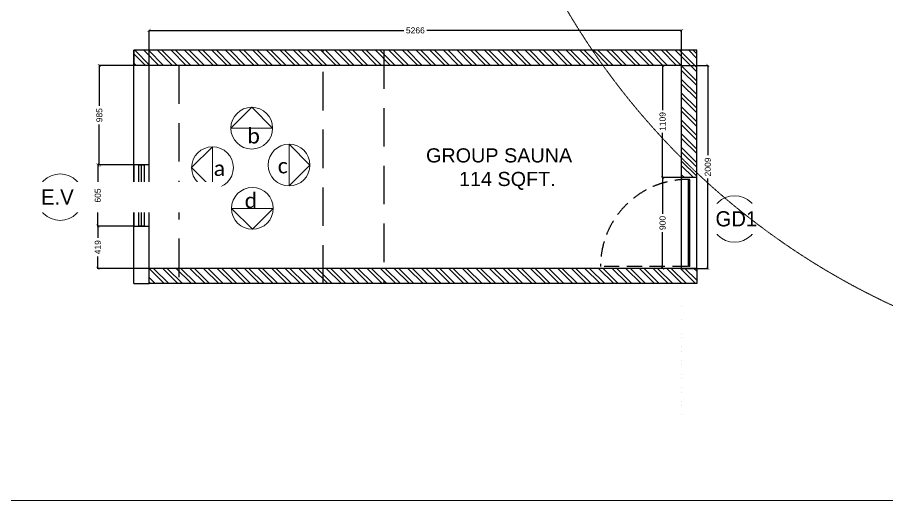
# Model space of a CAD drawing. Header units: millimetres. Extents: x 1464389 to 1998638, y -29162 to 256806.
# Drawn here: x 1528245 to 1536840, y -21145 to -16362 of the extents above; entities that cross this region are included whole.
import ezdxf

# ---------------------------------------------------------------- set-up
doc = ezdxf.new("R2010")
doc.units = ezdxf.units.MM
doc.header["$LTSCALE"] = 15
doc.header["$PDMODE"] = 35
for name, pattern in [('CONTINOUS', [0]), ('DASHED', [0.75, 0.5, -0.25]), ('DASHED2', [0.375, 0.25, -0.125]), ('HIDDEN', [9.525, 6.35, -3.175])]:
    doc.linetypes.add(name, pattern=pattern)
doc.layers.get('0').update_dxf_attribs({"lineweight": 5})
for name, color, linetype in [('2', 9, 'Continuous'), ('A-TEXT', 4, 'Continuous'), ('A-WNDW', 4, 'Continuous'), ('Deco', 53, 'Continuous'), ('GFC Walls', 14, 'Continuous'), ('NEW WALL', 5, 'Continuous'), ('S-beamline-7', 8, 'HIDDEN'), ('Text', 250, 'Continuous')]:
    doc.layers.add(name, color=color, linetype=linetype)
for name, color, linetype, lineweight in [('dimension', 1, 'Continuous', 25), ('floor raising', 210, 'Continuous', 9), ('I-ANNO-SYMB', 6, 'Continuous', 20), ('ledge wall line', 252, 'Continuous', 13)]:
    doc.layers.add(name, color=color, linetype=linetype, lineweight=lineweight)
doc.layers.add('Lighting', color=7, linetype='DASHED', lineweight=9, true_color=0xff870f)
doc.styles.add('ARIAL', font='arial.ttf')
doc.styles.add('ELEVATION', font='calibri.ttf', dxfattribs={"height": 0.2})
doc.dimstyles.new('SC-25', dxfattribs={"dimtxt": 60, "dimasz": 30, "dimexe": 0, "dimexo": 0, "dimgap": 25, "dimtad": 0, "dimdec": 0, "dimzin": 0, "dimdsep": 46, "dimtxsty": 'ARIAL', "dimblk": 'ARCHTICK', "dimcen": 0.09, "dimdle": 3, "dimclrd": 251, "dimclre": 251, "dimclrt": 1, "dimadec": 0, "dimazin": 0, "dimtfac": 1, "dimtdec": 0, "dimtofl": 0, "dimtmove": 0, "dimatfit": 2, "dimfxl": 100, "dimtolj": 1, "dimtzin": 0, "dimarcsym": 0})

# ---------------------------------------------------------------- blocks, each defined once
blk = doc.blocks.new('_ArchTick')
at = {"color": 0, "linetype": 'ByBlock', "const_width": 0.15}
blk.add_lwpolyline([(-0.5, -0.5), (0.5, 0.5)], dxfattribs=at)
blk = doc.blocks.new('*D1984')
at = {"layer": 'Defpoints', "color": 0, "transparency": 16777216}
for p in [(1529396.8, -16837.5), (1529054.7, -17822.5), (1529396.8, -17822.5)]:
    blk.add_point(p, dxfattribs=at)
at = {"layer": 'floor raising', "color": 251, "lineweight": -2, "transparency": 16777216}
for p, q in [((1529054.7, -16834.5), (1529054.7, -17238.5)), ((1529396.8, -16837.5), (1529054.7, -16837.5)), ((1529054.7, -17825.5), (1529054.7, -17421.5)), ((1529396.8, -17822.5), (1529054.7, -17822.5))]:
    blk.add_line(p, q, dxfattribs=at)
at = {"layer": 'floor raising', "color": 251, "lineweight": -2, "transparency": 16777216, "xscale": 30, "yscale": 30, "zscale": 30}
for p, rotation in [((1529054.7, -16837.5), 90), ((1529054.7, -17822.5), 270)]:
    blk.add_blockref('_ArchTick', p, dxfattribs=dict(at, rotation=rotation))
at = {"layer": 'floor raising', "color": 1, "transparency": 16777216, "insert": (1529054.7, -17330), "char_height": 60, "attachment_point": 5, "rotation": 90, "style": 'ARIAL', "bg_fill": 3, "box_fill_scale": 1.1, "bg_fill_color": 256, "bg_fill_true_color": 13158600, "bg_fill_transparency": 0}
blk.add_mtext('\\A1;985', dxfattribs=at)
blk = doc.blocks.new('*D1985')
at = {"layer": 'Defpoints', "color": 0, "transparency": 16777216}
for p in [(1534812.8, -16491), (1529546.8, -16837.5), (1534812.8, -16837.5)]:
    blk.add_point(p, dxfattribs=at)
at = {"layer": 'floor raising', "color": 251, "lineweight": -2, "transparency": 16777216}
for p, q in [((1529543.8, -16491), (1532065.2, -16491)), ((1529546.8, -16837.5), (1529546.8, -16491)), ((1534815.8, -16491), (1532294.3, -16491)), ((1534812.8, -16837.5), (1534812.8, -16491))]:
    blk.add_line(p, q, dxfattribs=at)
at = {"layer": 'floor raising', "color": 251, "lineweight": -2, "transparency": 16777216, "xscale": 30, "yscale": 30, "zscale": 30, "rotation": 180}
blk.add_blockref('_ArchTick', (1529546.8, -16491), dxfattribs=at)
at = {"layer": 'floor raising', "color": 251, "lineweight": -2, "transparency": 16777216, "xscale": 30, "yscale": 30, "zscale": 30}
blk.add_blockref('_ArchTick', (1534812.8, -16491), dxfattribs=at)
at = {"layer": 'floor raising', "color": 1, "transparency": 16777216, "insert": (1532179.8, -16491), "char_height": 60, "attachment_point": 5, "style": 'ARIAL', "bg_fill": 3, "box_fill_scale": 1.1, "bg_fill_color": 256, "bg_fill_true_color": 13158600, "bg_fill_transparency": 0}
blk.add_mtext('\\A1;5266', dxfattribs=at)
blk = doc.blocks.new('*D2500')
at = {"layer": 'Defpoints', "color": 0, "ltscale": 0.25, "transparency": 16777216}
for p in [(1529396.8, -17822.5), (1529039.7, -18427.5), (1529396.8, -18427.5)]:
    blk.add_point(p, dxfattribs=at)
at = {"layer": 'dimension', "color": 251, "lineweight": -2, "ltscale": 0.25, "transparency": 16777216}
for p, q in [((1529039.7, -17819.5), (1529039.7, -18033.3)), ((1529396.8, -17822.5), (1529039.7, -17822.5)), ((1529039.7, -18430.5), (1529039.7, -18216.7)), ((1529396.8, -18427.5), (1529039.7, -18427.5))]:
    blk.add_line(p, q, dxfattribs=at)
at = {"layer": 'dimension', "color": 251, "lineweight": -2, "ltscale": 0.25, "transparency": 16777216, "xscale": 30, "yscale": 30, "zscale": 30}
for p, rotation in [((1529039.7, -17822.5), 90), ((1529039.7, -18427.5), 270)]:
    blk.add_blockref('_ArchTick', p, dxfattribs=dict(at, rotation=rotation))
at = {"layer": 'dimension', "color": 1, "ltscale": 0.25, "transparency": 16777216, "insert": (1529039.7, -18125), "char_height": 60, "attachment_point": 5, "rotation": 90, "style": 'ARIAL'}
blk.add_mtext('\\A1;605', dxfattribs=at)
blk = doc.blocks.new('*D1986')
at = {"layer": 'Defpoints', "color": 0, "ltscale": 0.25, "transparency": 16777216}
for p in [(1529039.7, -18427.5), (1529396.8, -18427.5), (1529546.8, -18846.7)]:
    blk.add_point(p, dxfattribs=at)
at = {"layer": 'dimension', "color": 251, "lineweight": -2, "ltscale": 0.25, "transparency": 16777216}
for p, q in [((1529039.7, -18424.5), (1529039.7, -18544.6)), ((1529396.8, -18427.5), (1529039.7, -18427.5)), ((1529039.7, -18849.7), (1529039.7, -18729.7)), ((1529546.8, -18846.7), (1529039.7, -18846.7))]:
    blk.add_line(p, q, dxfattribs=at)
at = {"layer": 'dimension', "color": 251, "lineweight": -2, "ltscale": 0.25, "transparency": 16777216, "xscale": 30, "yscale": 30, "zscale": 30}
for p, rotation in [((1529039.7, -18427.5), 90), ((1529039.7, -18846.7), 270)]:
    blk.add_blockref('_ArchTick', p, dxfattribs=dict(at, rotation=rotation))
at = {"layer": 'dimension', "color": 1, "ltscale": 0.25, "transparency": 16777216, "insert": (1529039.7, -18637.1), "char_height": 60, "attachment_point": 5, "rotation": 90, "style": 'ARIAL'}
blk.add_mtext('\\A1;419', dxfattribs=at)
blk = doc.blocks.new('*D2501')
at = {"layer": 'Defpoints', "color": 0, "ltscale": 0.25, "transparency": 16777216}
for p in [(1534812.8, -16837.5), (1534624.6, -17946.7), (1534812.8, -17946.7)]:
    blk.add_point(p, dxfattribs=at)
at = {"layer": 'dimension', "color": 251, "lineweight": -2, "ltscale": 0.25, "transparency": 16777216}
for p, q in [((1534624.6, -16834.5), (1534624.6, -17280.3)), ((1534812.8, -16837.5), (1534624.6, -16837.5)), ((1534624.6, -17949.7), (1534624.6, -17503.9)), ((1534812.8, -17946.7), (1534624.6, -17946.7))]:
    blk.add_line(p, q, dxfattribs=at)
at = {"layer": 'dimension', "color": 251, "lineweight": -2, "ltscale": 0.25, "transparency": 16777216, "xscale": 30, "yscale": 30, "zscale": 30}
for p, rotation in [((1534624.6, -16837.5), 90), ((1534624.6, -17946.7), 270)]:
    blk.add_blockref('_ArchTick', p, dxfattribs=dict(at, rotation=rotation))
at = {"layer": 'dimension', "color": 1, "ltscale": 0.25, "transparency": 16777216, "insert": (1534624.6, -17392.1), "char_height": 60, "attachment_point": 5, "rotation": 90, "style": 'ARIAL'}
blk.add_mtext('\\A1;1109', dxfattribs=at)
blk = doc.blocks.new('*D2502')
at = {"layer": 'Defpoints', "color": 0, "ltscale": 0.25, "transparency": 16777216}
for p in [(1534812.8, -17946.7), (1534624.6, -18846.7), (1534812.8, -18846.7)]:
    blk.add_point(p, dxfattribs=at)
at = {"layer": 'dimension', "color": 251, "lineweight": -2, "ltscale": 0.25, "transparency": 16777216}
for p, q in [((1534624.6, -17943.7), (1534624.6, -18305.5)), ((1534812.8, -17946.7), (1534624.6, -17946.7)), ((1534624.6, -18849.7), (1534624.6, -18487.9)), ((1534812.8, -18846.7), (1534624.6, -18846.7))]:
    blk.add_line(p, q, dxfattribs=at)
at = {"layer": 'dimension', "color": 251, "lineweight": -2, "ltscale": 0.25, "transparency": 16777216, "xscale": 30, "yscale": 30, "zscale": 30}
for p, rotation in [((1534624.6, -17946.7), 90), ((1534624.6, -18846.7), 270)]:
    blk.add_blockref('_ArchTick', p, dxfattribs=dict(at, rotation=rotation))
at = {"layer": 'dimension', "color": 1, "ltscale": 0.25, "transparency": 16777216, "insert": (1534624.6, -18396.7), "char_height": 60, "attachment_point": 5, "rotation": 90, "style": 'ARIAL'}
blk.add_mtext('\\A1;900', dxfattribs=at)
blk = doc.blocks.new('*D2499')
at = {"layer": 'Defpoints', "color": 0, "ltscale": 0.25, "transparency": 16777216}
for p in [(1534812.8, -16837.5), (1535072.2, -16837.5), (1534812.8, -18846.7)]:
    blk.add_point(p, dxfattribs=at)
at = {"layer": 'dimension', "color": 251, "lineweight": -2, "ltscale": 0.25, "transparency": 16777216}
for p, q in [((1534812.8, -16837.5), (1535072.2, -16837.5)), ((1535072.2, -16834.5), (1535072.2, -17727)), ((1535072.2, -18849.7), (1535072.2, -17957.3)), ((1534812.8, -18846.7), (1535072.2, -18846.7))]:
    blk.add_line(p, q, dxfattribs=at)
at = {"layer": 'dimension', "color": 251, "lineweight": -2, "ltscale": 0.25, "transparency": 16777216, "xscale": 30, "yscale": 30, "zscale": 30}
for p, rotation in [((1535072.2, -16837.5), 90), ((1535072.2, -18846.7), 270)]:
    blk.add_blockref('_ArchTick', p, dxfattribs=dict(at, rotation=rotation))
at = {"layer": 'dimension', "color": 1, "ltscale": 0.25, "transparency": 16777216, "insert": (1535072.2, -17842.1), "char_height": 60, "attachment_point": 5, "rotation": 90, "style": 'ARIAL'}
blk.add_mtext('\\A1;2009', dxfattribs=at)

msp = doc.modelspace()

# ---------------------------------------------------------------- hatches: boundary and pattern name
at = {"layer": 'ledge wall line'}
h = msp.add_hatch(dxfattribs=at)
h.set_pattern_fill('ANSI32', color=256, scale=10, angle=90)
h.set_pattern_definition([(135, (360435.32, 316717.3), (-67.351921, -67.351921), []), (135, (360435.32, 316762.2), (-67.351921, -67.351921), [])])
h.paths.add_polyline_path([(1534962.8, -18846.7), (1529546.8, -18846.7), (1529546.8, -18996.7), (1531429.8, -18996.7), (1531579.8, -18996.7), (1531579.8, -20196.7), (1531579.8, -18996.7), (1533121.3, -18996.7), (1533267.4, -18996.7), (1533412.8, -18996.7), (1534812.8, -18996.7), (1534812.8, -20196.7), (1534812.8, -20346.7), (1534812.8, -18996.7), (1534962.8, -18996.7)])

# ---------------------------------------------------------------- linework, layer by layer
msp.add_lwpolyline([(1520964.5, 232978.4), (1662718.6, 232978.4), (1662718.6, -21144.5), (1520964.5, -21144.5)], close=True)
for centre in [(1528666.6, -18141.3), (1528666.6, -18141.3), (1535336.2, -18356.7), (1535336.2, -18356.7)]:
    msp.add_circle(centre, 230.2)
at = {"layer": '2', "color": 2}
for p, q in [((1534812.8, -18846.7), (1534812.8, -17946.7)), ((1534962.8, -18846.7), (1534962.8, -17946.7))]:
    msp.add_line(p, q, dxfattribs=at)
at = {"layer": '2', "color": 41}
for p, q in [((1534881.3, -18827.4), (1534881.3, -17966)), ((1534894.2, -18827.4), (1534894.2, -17966)), ((1534894.2, -18827.4), (1534881.3, -18827.4))]:
    msp.add_line(p, q, dxfattribs=at)
at = {"layer": 'A-WNDW', "ltscale": 0.5}
msp.add_lwpolyline([(1529446.8, -18427.5), (1529446.8, -17822.5), (1529496.8, -17822.5), (1529496.8, -18427.5)], close=True, dxfattribs=at)
msp.add_lwpolyline([(1529471.8, -18427.5), (1529471.8, -17822.5)], dxfattribs=at)
at = {"layer": 'Deco', "color": 4, "linetype": 'DASHED2', "ltscale": 40}
msp.add_line((1534871.7, -18827.4), (1534010.3, -18827.4), dxfattribs=at)
msp.add_arc((1534871.7, -18827.4), 861.4, 88.5033, 180, dxfattribs=at)
at = {"layer": 'GFC Walls'}
msp.add_line((1529396.8, -18996.7), (1529546.8, -18996.7), dxfattribs=at)
at = {"layer": 'I-ANNO-SYMB'}
for p, q in [((1530355.7, -17458.5, -1996036.8), (1530562.3, -17252, -1996036.8)), ((1530562.3, -17252, -1996036.8), (1530768.8, -17458.5, -1996036.8)), ((1530768.8, -17458.5, -1996036.8), (1530355.7, -17458.5, -1996036.8)), ((1530930.7, -17617.2, -1996036.8), (1530930.7, -18030.3, -1996036.8)), ((1531137.3, -17823.7, -1996036.8), (1530930.7, -17617.2, -1996036.8)), ((1529967.2, -17848.6, -1996036.8), (1530173.8, -17642.1, -1996036.8)), ((1530173.8, -17642.1, -1996036.8), (1530173.8, -18055.2, -1996036.8)), ((1530173.8, -18055.2, -1996036.8), (1529967.2, -17848.6, -1996036.8)), ((1530930.7, -18030.3, -1996036.8), (1531137.3, -17823.7, -1996036.8)), ((1530775.1, -18252.3, -1996036.8), (1530362.1, -18252.3, -1996036.8)), ((1530362.1, -18252.3, -1996036.8), (1530568.6, -18458.8, -1996036.8)), ((1530568.6, -18458.8, -1996036.8), (1530775.1, -18252.3, -1996036.8))]:
    msp.add_line(p, q, dxfattribs=at)
for centre in [(1530562.3, -17458.5, -1996036.8), (1530930.7, -17823.7, -1996036.8), (1530173.8, -17848.6, -1996036.8), (1530568.6, -18252.3, -1996036.8)]:
    msp.add_circle(centre, 206.5, dxfattribs=at)
at = {"layer": 'NEW WALL'}
for p, q in [((1534962.8, -17946.7), (1534962.8, -16687.5)), ((1534962.8, -17946.7), (1534812.8, -17946.7)), ((1534962.8, -18846.7), (1529546.8, -18846.7)), ((1529546.8, -18996.7), (1529546.8, -18846.7)), ((1534962.8, -18846.7), (1534962.8, -18996.7)), ((1534962.8, -18996.7), (1529546.8, -18996.7))]:
    msp.add_line(p, q, dxfattribs=at)
at = {"layer": 'S-beamline-7', "color": 9, "ltscale": 4, "true_color": 0xc7c8ca}
msp.add_line((1529842.4, -16837.5), (1529842.4, -18996.7), dxfattribs=at)
for points in [[(1531267.4, -18996.7), (1531267.4, -16687.5)], [(1531867.4, -16687.5), (1531867.4, -18996.7)]]:
    msp.add_lwpolyline(points, dxfattribs=at)

# ---------------------------------------------------------------- texts
at = {"linetype": 'CONTINOUS', "char_height": 150, "style": 'ELEVATION'}
for s, insert, attachment_point in [('b', (1530519, -17459.9, -1445308.2), 1), ('a', (1530186.2, -17780.8, -1445308.2), 1), ('c', (1530918.3, -17755.9, -1445308.2), 3), ('d', (1530492.5, -18250.9, -1445308.2), 7)]:
    msp.add_mtext_dynamic_manual_height_columns(s, width=2149.985, gutter_width=0.598, heights=[0], dxfattribs=dict(at, insert=insert, attachment_point=attachment_point))
at = {"layer": 'Text', "ltscale": 0.25, "insert": (1532285.4, -18069.7), "char_height": 140, "attachment_point": 7, "style": 'ARIAL'}
msp.add_mtext_dynamic_manual_height_columns('\\pxt5;GROUP SAUNA \\P      114 SQFT.    ', width=1689.485, gutter_width=250, heights=[0], dxfattribs=at)

# ---------------------------------------------------------------- dimensions: what is measured, and where the dimension line sits
at = {"layer": 'dimension', "ltscale": 0.25}
for base, p1, p2, picture, middle in [((1534624.6, -18846.7), (1534812.8, -17946.7), (1534812.8, -18846.7), '*D2502', (1534624.6, -18396.7)), ((1529039.7, -18427.5), (1529546.8, -18846.7), (1529396.8, -18427.5), '*D1986', (1529039.7, -18637.1))]:
    dim = msp.add_linear_dim(base=base, p1=p1, p2=p2, angle=90, dimstyle='SC-25', override={"dimfxl": 15}, dxfattribs=at)
    dim.commit()
    dim.dimension.update_dxf_attribs({"geometry": picture, "text_midpoint": middle})

# ---------------------------------------------------------------- next in the draw order: texts
at = {"layer": 'A-TEXT', "insert": (1535147.9, -18280.5), "char_height": 150, "width": 1706.878, "attachment_point": 1, "bg_fill": 2}
msp.add_mtext('GD1', dxfattribs=at)

# ---------------------------------------------------------------- next in the draw order: dimensions: what is measured, and where the dimension line sits
at = {"layer": 'floor raising'}
dim = msp.add_linear_dim(base=(1534812.8, -16491), p1=(1529546.8, -16837.5), p2=(1534812.8, -16837.5), dimstyle='SC-25', override={"dimtfill": 1, "dimarcsym": 1}, dxfattribs=at)
dim.commit()
dim.dimension.update_dxf_attribs({"geometry": '*D1985', "text_midpoint": (1532179.8, -16491)})
dim = msp.add_linear_dim(base=(1529054.7, -17822.5), p1=(1529396.8, -16837.5), p2=(1529396.8, -17822.5), angle=90, dimstyle='SC-25', override={"dimtfill": 1, "dimarcsym": 1}, dxfattribs=at)
dim.commit()
dim.dimension.update_dxf_attribs({"geometry": '*D1984', "text_midpoint": (1529054.7, -17330)})

# ---------------------------------------------------------------- next in the draw order: hatches: boundary and pattern name
at = {"layer": 'ledge wall line'}
h = msp.add_hatch(dxfattribs=at)
h.set_pattern_fill('ANSI32', color=256, scale=10, angle=90)
h.set_pattern_definition([(135, (654479.86, 132273.36), (-67.351921, -67.351921), []), (135, (654479.86, 132318.26), (-67.351921, -67.351921), [])])
h.paths.add_polyline_path([(1534962.8, -16687.5), (1534812.8, -16687.5), (1529396.8, -16687.5), (1529396.8, -16837.5), (1534812.8, -16837.5), (1534812.8, -17946.7), (1534962.8, -17946.7)])

# ---------------------------------------------------------------- next in the draw order: linework, layer by layer
at = {"layer": 'A-WNDW', "ltscale": 0.5}
msp.add_lwpolyline([(1529396.8, -18427.5), (1529546.8, -18427.5), (1529546.8, -17822.5), (1529396.8, -17822.5)], close=True, dxfattribs=at)
at = {"layer": 'GFC Walls'}
for p, q in [((1529396.8, -18996.7), (1529396.8, -16687.5)), ((1529546.8, -18996.7), (1529546.8, -16687.5))]:
    msp.add_line(p, q, dxfattribs=at)
at = {"layer": 'Lighting', "ltscale": 0.25}
msp.add_circle((1539966.1, -12598.3), 7289.8, dxfattribs=at)
at = {"layer": 'NEW WALL'}
for p, q in [((1534812.8, -16687.5), (1529396.8, -16687.5)), ((1529396.8, -16687.5), (1529396.8, -16837.5)), ((1534962.8, -16687.5), (1534812.8, -16687.5)), ((1534812.8, -16837.5), (1529396.8, -16837.5)), ((1534812.8, -17946.7), (1534812.8, -16837.5))]:
    msp.add_line(p, q, dxfattribs=at)

# ---------------------------------------------------------------- next in the draw order: dimensions: what is measured, and where the dimension line sits
at = {"layer": 'dimension', "ltscale": 0.25}
for base, p1, p2, picture, middle in [((1534624.6, -17946.7), (1534812.8, -16837.5), (1534812.8, -17946.7), '*D2501', (1534624.6, -17392.1)), ((1535072.2, -16837.5), (1534812.8, -18846.7), (1534812.8, -16837.5), '*D2499', (1535072.2, -17842.1)), ((1529039.7, -18427.5), (1529396.8, -17822.5), (1529396.8, -18427.5), '*D2500', (1529039.7, -18125))]:
    dim = msp.add_linear_dim(base=base, p1=p1, p2=p2, angle=90, dimstyle='SC-25', override={"dimfxl": 15}, dxfattribs=at)
    dim.commit()
    dim.dimension.update_dxf_attribs({"geometry": picture, "text_midpoint": middle})

# ---------------------------------------------------------------- next in the draw order: texts
at = {"layer": 'A-TEXT', "insert": (1528478.3, -18065.1), "char_height": 150, "width": 1706.878, "attachment_point": 1, "bg_fill": 2}
msp.add_mtext('E.V', dxfattribs=at)

doc.saveas('drawing.dxf')
